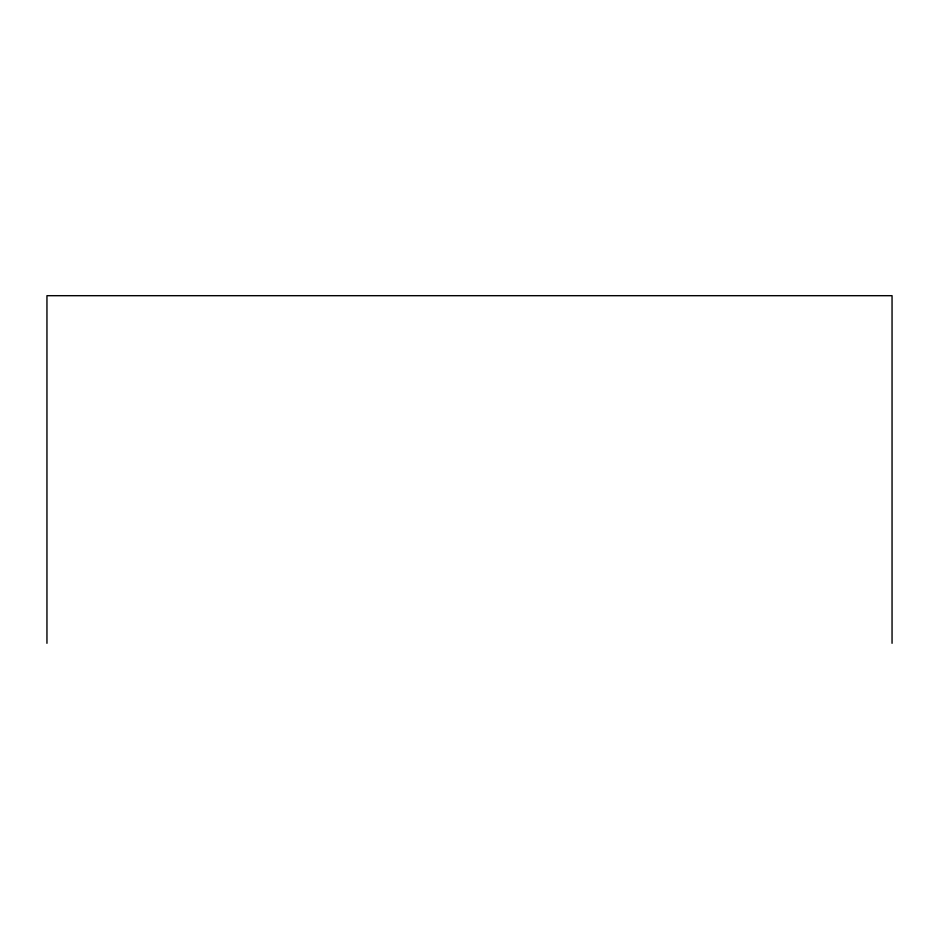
<?xml version="1.0" encoding="UTF-8"?>
<svg xmlns="http://www.w3.org/2000/svg" width="939" height="939" viewBox="0 0 939 939"><rect width="100%" height="100%" fill="white"/><g stroke="black" fill="none" stroke-linecap="round" stroke-linejoin="round"><path stroke-width="1.41" d="M892.05 643.309L892.05 295.691L46.95 295.691L46.95 643.309"/></g></svg>
